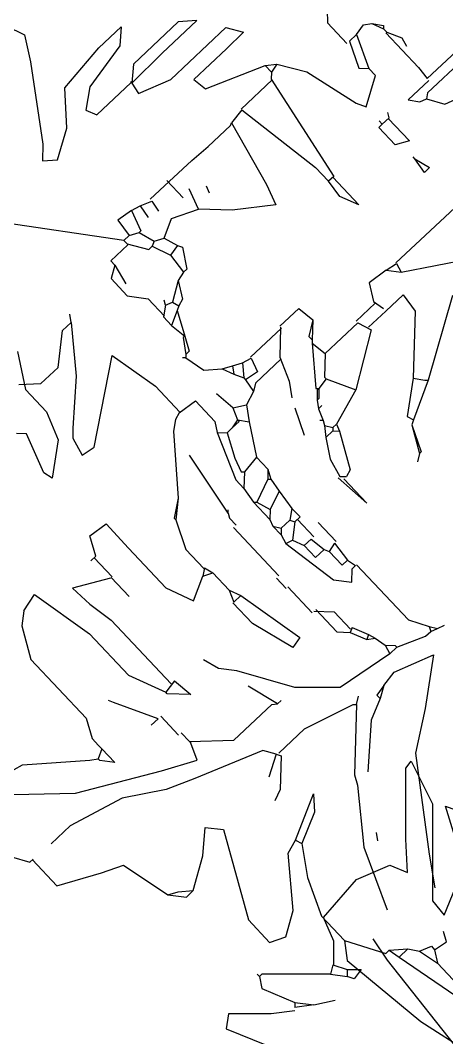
# Model space of a CAD drawing. Header units: metres. Extents: x 1769 to 3632, y 809 to 2652.
# Drawn here: x 2678.2474 to 2678.3939, y 1873.5963 to 1873.9464 of the extents above; entities that cross this region are included whole.
import ezdxf

# ---------------------------------------------------------------- set-up
doc = ezdxf.new("R2010")
doc.units = ezdxf.units.M
doc.header["$LTSCALE"] = 10
doc.layers.add('L-PLNT', color=66, linetype='Continuous')

# ---------------------------------------------------------------- blocks, each defined once
blk = doc.blocks.new('GARRA DE LEON')
at = {"layer": 'L-PLNT', "color": 65, "linetype": 'Continuous'}
for p, q in [((1272.9747, 334.9679), (1272.9706, 334.9514)), ((1273.0286, 334.9265), (1272.9747, 334.9679)), ((1272.9706, 334.9514), (1272.9954, 334.881)), ((1273.0472, 334.8768), (1273.0286, 334.9265)), ((1272.9954, 334.881), (1272.983, 334.8685)), ((1273.0472, 334.823), (1273.0472, 334.8768)), ((1273.0824, 334.765), (1273.0472, 334.823)), ((1270.2416, 334.5207), (1270.2664, 334.6201)), ((1270.2912, 334.413), (1270.3202, 334.5455)), ((1270.3326, 334.4668), (1270.3326, 334.5455)), ((1270.2208, 334.355), (1270.2416, 334.5207)), ((1270.3244, 334.4296), (1270.3326, 334.4668)), ((1270.3451, 334.4461), (1270.3326, 334.4668)), ((1270.3451, 334.4461), (1270.3699, 334.4503)), ((1270.3451, 334.4378), (1270.3451, 334.4461)), ((1270.3699, 334.4503), (1270.3782, 334.4337)), ((1270.312, 334.413), (1270.3244, 334.4296)), ((1270.3244, 334.4296), (1270.3451, 334.4378)), ((1270.2871, 334.3923), (1270.312, 334.413)), ((1270.2871, 334.3923), (1270.2912, 334.413)), ((1270.312, 334.413), (1270.2912, 334.413)), ((1270.2416, 334.326), (1270.2788, 334.3923)), ((1270.2788, 334.3923), (1270.2871, 334.3923)), ((1270.2416, 334.326), (1270.2208, 334.355)), ((1270.4528, 334.3177), (1270.4196, 334.3674)), ((1270.3782, 334.2308), (1270.3326, 334.3385)), ((1270.2416, 334.2681), (1270.2416, 334.326)), ((1270.5066, 334.326), (1270.5314, 334.2763)), ((1270.5563, 334.1728), (1270.4528, 334.3177)), ((1270.5314, 334.2763), (1270.5397, 334.2929)), ((1270.2705, 334.2018), (1270.2416, 334.2681)), ((1270.1442, 334.2391), (1270.1712, 334.2515)), ((1270.1712, 334.2515), (1270.2126, 334.2266)), ((1270.1442, 334.1852), (1270.1442, 334.2391)), ((1270.4445, 334.1438), (1270.3782, 334.2308)), ((1270.4114, 334.2266), (1270.403, 334.2391)), ((1270.2126, 334.2266), (1270.2747, 334.148)), ((1270.3037, 334.1521), (1270.2705, 334.2018)), ((1270.2208, 334.0403), (1270.1442, 334.1852)), ((1270.6225, 334.1273), (1270.5563, 334.1728)), ((1270.2747, 334.148), (1270.2995, 334.1397)), ((1270.2995, 334.1397), (1270.3037, 334.1521)), ((1270.3575, 334.1273), (1270.3037, 334.1521)), ((1270.4528, 334.1273), (1270.4445, 334.1438)), ((1270.4528, 334.1273), (1270.4445, 334.1438)), ((1270.2995, 334.1397), (1270.3782, 334.1024)), ((1270.3782, 334.1024), (1270.3575, 334.1273)), ((1270.5397, 334.0403), (1270.4528, 334.1273)), ((1270.5397, 334.0776), (1270.4735, 334.1397)), ((1270.6971, 334.0693), (1270.6225, 334.1273)), ((1270.0718, 334.0569), (1270.0925, 334.0817)), ((1270.0883, 334.0651), (1270.109, 334.0817)), ((1270.0925, 334.0817), (1270.109, 334.0817)), ((1270.109, 334.0817), (1270.1629, 334.0486)), ((1270.577, 334.061), (1270.5397, 334.0776)), ((1270.6267, 334.0444), (1270.6971, 334.0693)), ((1270.0511, 333.9657), (1270.0718, 334.0569)), ((1270.0718, 334.0569), (1270.0883, 334.0651)), ((1270.341, 334.0569), (1270.3202, 334.0651)), ((1270.3824, 334.0154), (1270.341, 334.0569)), ((1270.5977, 334.0486), (1270.577, 334.061)), ((1270.577, 334.0527), (1270.577, 334.061)), ((1270.5977, 334.0486), (1270.577, 334.0527)), ((1270.1629, 334.0486), (1270.2001, 334.0154)), ((1270.2001, 334.0154), (1270.2208, 334.0403)), ((1270.4445, 334.0092), (1270.5356, 334.0361)), ((1270.5356, 334.0361), (1270.5397, 334.0403)), ((1270.5397, 334.0403), (1270.5522, 334.032)), ((1270.5977, 334.0486), (1270.6267, 334.0444)), ((1270.6598, 334.0154), (1270.7095, 334.0361)), ((1270.7095, 334.0361), (1270.7219, 334.0361)), ((1270.7219, 334.0361), (1270.7343, 334.0403)), ((1270.7261, 334.0279), (1270.7219, 334.0361)), ((1270.7261, 334.0279), (1270.7343, 334.0403)), ((1270.7343, 334.0403), (1270.7468, 334.0444)), ((1270.3782, 334.0072), (1270.341, 334.0279)), ((1270.7075, 333.9947), (1270.7261, 334.0279)), ((1270.3782, 334.0072), (1270.3658, 333.9865)), ((1270.3782, 334.0072), (1270.3824, 334.0154)), ((1270.3824, 334.0092), (1270.4445, 334.0092)), ((1270.5397, 333.9989), (1270.4818, 333.945)), ((1270.6432, 334.0154), (1270.5397, 333.9989)), ((1270.6474, 333.9989), (1270.6432, 334.0154)), ((1270.6598, 334.0154), (1270.6432, 334.0154)), ((1270.6432, 333.9782), (1270.6474, 333.9989)), ((1270.6474, 333.9989), (1270.6598, 334.0113)), ((1270.6598, 334.0113), (1270.6598, 334.0154)), ((1270.3658, 333.9865), (1270.2457, 333.9409)), ((1270.7075, 333.8622), (1270.7075, 333.9947)), ((1270.0138, 333.9492), (1270.0511, 333.9657)), ((1270.6184, 333.9409), (1270.6308, 333.9699)), ((1270.6267, 333.9368), (1270.6391, 333.9657)), ((1270.6308, 333.9699), (1270.6432, 333.9782)), ((1270.6391, 333.9657), (1270.6308, 333.9699)), ((1270.6391, 333.9657), (1270.6432, 333.9782)), ((1269.9413, 333.9119), (1270.0138, 333.9492)), ((1270.4403, 333.945), (1270.4238, 333.8871)), ((1270.4818, 333.945), (1270.4279, 333.8539)), ((1270.432, 333.9388), (1270.4403, 333.945)), ((1270.4403, 333.945), (1270.4486, 333.945)), ((1270.2457, 333.9409), (1270.196, 333.9202)), ((1270.283, 333.8871), (1270.341, 333.9388)), ((1270.341, 333.9388), (1270.432, 333.9388)), ((1270.6018, 333.9243), (1270.6184, 333.9409)), ((1270.6267, 333.9368), (1270.6184, 333.9409)), ((1270.6225, 333.8953), (1270.6225, 333.9368)), ((1269.9413, 333.8498), (1269.9413, 333.9119)), ((1270.196, 333.9202), (1270.1297, 333.8788)), ((1270.2126, 333.8912), (1270.2705, 333.9202)), ((1270.2705, 333.9202), (1270.283, 333.8912)), ((1270.6018, 333.8705), (1270.6018, 333.9243)), ((1270.0759, 333.8167), (1270.2126, 333.8912)), ((1270.283, 333.8871), (1270.283, 333.8912)), ((1270.5273, 333.8912), (1270.5045, 333.8125)), ((1270.548, 333.8871), (1270.5273, 333.8912)), ((1270.5977, 333.8705), (1270.6225, 333.8953)), ((1270.1297, 333.8788), (1270.0304, 333.8519)), ((1270.283, 333.8664), (1270.283, 333.8871)), ((1270.283, 333.8664), (1270.283, 333.8871)), ((1270.5232, 333.7628), (1270.548, 333.8871)), ((1270.6598, 333.8539), (1270.6805, 333.8788)), ((1270.6805, 333.8788), (1270.6971, 333.8622)), ((1270.2768, 333.8208), (1270.2768, 333.8664)), ((1270.5936, 333.8084), (1270.5936, 333.8705)), ((1270.6971, 333.8622), (1270.7053, 333.8622)), ((1270.7012, 333.8457), (1270.7053, 333.8622)), ((1269.9185, 333.8208), (1269.9351, 333.8498)), ((1269.9351, 333.8498), (1269.9434, 333.8498)), ((1270.0304, 333.8519), (1269.9848, 333.8519)), ((1270.4279, 333.8539), (1270.4072, 333.8291)), ((1270.6432, 333.7504), (1270.6598, 333.8539)), ((1270.6888, 333.8125), (1270.6888, 333.8457)), ((1270.6888, 333.8457), (1270.7012, 333.8457)), ((1270.7053, 333.8084), (1270.7012, 333.8457)), ((1270.1629, 333.8249), (1270.1463, 333.8042)), ((1270.1629, 333.7918), (1270.1629, 333.8249)), ((1270.2705, 333.8208), (1270.2333, 333.7463)), ((1270.2705, 333.8208), (1270.254, 333.8208)), ((1270.341, 333.8291), (1270.312, 333.8001)), ((1270.3368, 333.7918), (1270.341, 333.8291)), ((1270.4072, 333.8291), (1270.3989, 333.8001)), ((1269.9475, 333.7007), (1270.0759, 333.8167)), ((1270.1463, 333.8042), (1270.1463, 333.8001)), ((1270.5045, 333.8125), (1270.5045, 333.7628)), ((1270.5894, 333.7835), (1270.5894, 333.8084)), ((1270.5894, 333.7835), (1270.5894, 333.8084)), ((1270.6639, 333.7753), (1270.6639, 333.8042)), ((1270.6639, 333.8042), (1270.6847, 333.8042)), ((1270.6805, 333.7753), (1270.6847, 333.8042)), ((1270.6847, 333.8042), (1270.6888, 333.8125)), ((1270.7053, 333.8084), (1270.6888, 333.8125)), ((1270.7095, 333.8084), (1270.7095, 333.7628)), ((1270.9207, 333.796), (1270.9083, 333.8042)), ((1270.0428, 333.7173), (1270.1339, 333.7918)), ((1270.1339, 333.7918), (1270.1463, 333.8001)), ((1270.1629, 333.7918), (1270.1463, 333.8001)), ((1270.1629, 333.7835), (1270.1629, 333.7918)), ((1270.285, 333.7297), (1270.312, 333.796)), ((1270.312, 333.8001), (1270.312, 333.796)), ((1270.3368, 333.7918), (1270.312, 333.796)), ((1270.329, 333.6386), (1270.329, 333.7918)), ((1270.7882, 333.7297), (1270.7944, 333.796)), ((1270.7944, 333.796), (1270.7944, 333.738)), ((1270.9456, 333.7504), (1270.9207, 333.796)), ((1270.9249, 333.796), (1270.9207, 333.796)), ((1270.9456, 333.7504), (1270.9249, 333.796)), ((1270.1629, 333.767), (1270.1629, 333.7835)), ((1270.1629, 333.767), (1270.1629, 333.7835)), ((1270.1794, 333.7338), (1270.1629, 333.767)), ((1270.5956, 333.6676), (1270.5956, 333.7835)), ((1270.6557, 333.7545), (1270.6639, 333.7753)), ((1270.6805, 333.7753), (1270.6639, 333.7753)), ((1270.6867, 333.7338), (1270.6867, 333.7753)), ((1270.5149, 333.7421), (1270.5066, 333.7628)), ((1270.5232, 333.7628), (1270.5066, 333.7628)), ((1270.5149, 333.7421), (1270.5232, 333.7628)), ((1270.6432, 333.7504), (1270.6557, 333.7545)), ((1270.6474, 333.7338), (1270.6432, 333.7504)), ((1270.6805, 333.7338), (1270.6557, 333.7545)), ((1270.9538, 333.7463), (1270.9456, 333.7504)), ((1270.1794, 333.593), (1270.1794, 333.7338)), ((1270.2333, 333.7463), (1270.2291, 333.738)), ((1270.5149, 333.7007), (1270.5149, 333.7421)), ((1270.6474, 333.7131), (1270.6474, 333.7338)), ((1270.6557, 333.7256), (1270.6474, 333.7338)), ((1270.6764, 333.7256), (1270.6805, 333.7338)), ((1270.6929, 333.7338), (1270.6805, 333.7338)), ((1270.6929, 333.7131), (1270.6929, 333.7338)), ((1270.7923, 333.7297), (1270.8006, 333.738)), ((1270.813, 333.7338), (1270.8006, 333.738)), ((1270.8462, 333.6717), (1270.813, 333.7338)), ((1270.9497, 333.7338), (1270.9538, 333.7463)), ((1271.0035, 333.6924), (1270.9497, 333.7338)), ((1271.0201, 333.7131), (1270.9538, 333.7463)), ((1269.9475, 333.6924), (1270.0428, 333.7173)), ((1270.285, 333.6303), (1270.285, 333.7297)), ((1270.4372, 333.6634), (1270.4569, 333.7131)), ((1270.4569, 333.7131), (1270.4983, 333.6924)), ((1270.6474, 333.7131), (1270.6557, 333.7256)), ((1270.6515, 333.7007), (1270.6474, 333.7131)), ((1270.6764, 333.7256), (1270.6557, 333.7256)), ((1270.6929, 333.7131), (1270.6764, 333.7256)), ((1270.6971, 333.6759), (1270.6929, 333.7131)), ((1270.8006, 333.6966), (1270.7923, 333.7297)), ((1271.0159, 333.709), (1271.0201, 333.7131)), ((1271.1526, 333.6345), (1271.0201, 333.7131)), ((1270.4983, 333.6924), (1270.5149, 333.7007)), ((1270.5107, 333.6841), (1270.5149, 333.7007)), ((1270.6515, 333.6593), (1270.6515, 333.7007)), ((1270.6639, 333.6883), (1270.6515, 333.7007)), ((1270.8213, 333.6634), (1270.8006, 333.6966)), ((1271.0035, 333.6924), (1271.0159, 333.709)), ((1270.5107, 333.6841), (1270.4983, 333.6924)), ((1270.5087, 333.6386), (1270.5087, 333.6841)), ((1270.6557, 333.6634), (1270.6639, 333.6883)), ((1270.6971, 333.6759), (1270.6639, 333.6883)), ((1271.0864, 333.6096), (1271.0035, 333.6924)), ((1270.4372, 333.5682), (1270.4372, 333.6634)), ((1270.6018, 333.651), (1270.6018, 333.6676)), ((1270.6018, 333.651), (1270.6018, 333.6676)), ((1270.6515, 333.6593), (1270.6557, 333.6634)), ((1270.6971, 333.6469), (1270.6557, 333.6634)), ((1270.7012, 333.651), (1270.6971, 333.6759)), ((1270.8337, 333.6469), (1270.8213, 333.6634)), ((1270.8379, 333.6634), (1270.8213, 333.6634)), ((1270.8379, 333.6634), (1270.8462, 333.6717)), ((1270.842, 333.6593), (1270.8379, 333.6634)), ((1270.8503, 333.6593), (1270.8462, 333.6717)), ((1270.606, 333.6427), (1270.6018, 333.651)), ((1270.606, 333.6427), (1270.6267, 333.5226)), ((1270.606, 333.6427), (1270.6101, 333.6386)), ((1270.6557, 333.6303), (1270.6515, 333.6593)), ((1270.6971, 333.6469), (1270.7012, 333.651)), ((1270.7095, 333.6345), (1270.6971, 333.6469)), ((1270.7095, 333.6345), (1270.7012, 333.651)), ((1270.8337, 333.6469), (1270.842, 333.6593)), ((1270.8379, 333.6386), (1270.8337, 333.6469)), ((1270.8503, 333.6593), (1270.842, 333.6593)), ((1270.9166, 333.6386), (1270.8503, 333.6593)), ((1270.2622, 333.5144), (1270.285, 333.6303)), ((1270.3213, 333.593), (1270.329, 333.6386)), ((1270.3803, 333.5848), (1270.3803, 333.6303)), ((1270.5314, 333.5889), (1270.5087, 333.6386)), ((1270.6557, 333.6096), (1270.6557, 333.6303)), ((1270.6764, 333.6096), (1270.6557, 333.6303)), ((1270.7095, 333.6055), (1270.7095, 333.6345)), ((1270.8172, 333.5889), (1270.7965, 333.6345)), ((1270.8379, 333.6386), (1270.8337, 333.6345)), ((1270.8462, 333.6179), (1270.8379, 333.6386)), ((1270.8917, 333.5889), (1270.9166, 333.6386)), ((1271.0077, 333.5806), (1270.9166, 333.6386)), ((1271.1153, 333.5433), (1271.2603, 333.6345)), ((1270.6888, 333.5268), (1270.6557, 333.6096)), ((1270.6722, 333.6055), (1270.6764, 333.6096)), ((1270.7095, 333.6055), (1270.6764, 333.6096)), ((1270.8545, 333.6055), (1270.8462, 333.6179)), ((1270.8462, 333.6179), (1270.8545, 333.6179)), ((1271.0905, 333.5744), (1271.0864, 333.6096)), ((1270.2084, 333.5392), (1270.1794, 333.593)), ((1270.3182, 333.5516), (1270.3213, 333.593)), ((1270.5604, 333.5641), (1270.5314, 333.5889)), ((1270.5314, 333.5848), (1270.5314, 333.5889)), ((1270.6805, 333.5806), (1270.6722, 333.6055)), ((1270.7426, 333.5516), (1270.7095, 333.6055)), ((1270.8586, 333.6055), (1270.8545, 333.6055)), ((1270.8669, 333.593), (1270.8545, 333.6055)), ((1270.871, 333.593), (1270.8586, 333.6055)), ((1270.8669, 333.5889), (1270.871, 333.593)), ((1270.871, 333.593), (1270.8669, 333.593)), ((1270.9166, 333.5268), (1270.8669, 333.5889)), ((1270.8917, 333.5889), (1270.871, 333.593)), ((1270.8917, 333.5848), (1270.8917, 333.5889)), ((1270.3782, 333.5848), (1270.3182, 333.5516)), ((1270.3824, 333.5392), (1270.3824, 333.5848)), ((1270.5604, 333.5641), (1270.5314, 333.5848)), ((1270.7012, 333.5392), (1270.6805, 333.5806)), ((1270.842, 333.5475), (1270.8255, 333.5723)), ((1270.9207, 333.5558), (1270.8917, 333.5848)), ((1270.9994, 333.5558), (1271.0077, 333.5806)), ((1271.0491, 333.5744), (1271.0077, 333.5744)), ((1271.0491, 333.5744), (1271.0905, 333.5744)), ((1270.4383, 333.5102), (1270.4372, 333.5682)), ((1270.635, 333.4729), (1270.5604, 333.5641)), ((1270.9166, 333.5268), (1270.9207, 333.5558)), ((1270.9994, 333.5558), (1270.9207, 333.5558)), ((1271.0449, 333.5475), (1271.0491, 333.5682)), ((1270.2291, 333.5226), (1270.2084, 333.5392)), ((1270.2291, 333.5226), (1270.2084, 333.5392)), ((1270.3865, 333.5392), (1270.3741, 333.5392)), ((1270.3865, 333.5392), (1270.403, 333.5061)), ((1270.6888, 333.5268), (1270.7012, 333.5392)), ((1270.7136, 333.5392), (1270.7012, 333.5392)), ((1270.7302, 333.5351), (1270.7136, 333.5392)), ((1270.7302, 333.5392), (1270.7136, 333.5392)), ((1270.7302, 333.5351), (1270.7426, 333.5516)), ((1270.7302, 333.5351), (1270.7302, 333.5392)), ((1270.7385, 333.5144), (1270.7302, 333.5351)), ((1270.7592, 333.5268), (1270.7426, 333.5516)), ((1270.8586, 333.5061), (1270.842, 333.5475)), ((1271.0449, 333.5516), (1270.9994, 333.5516)), ((1271.0615, 333.5185), (1271.0449, 333.5475)), ((1271.0988, 333.5226), (1271.1153, 333.5433)), ((1271.1195, 333.5268), (1271.1153, 333.5433)), ((1270.2291, 333.5226), (1270.2622, 333.5144)), ((1270.6992, 333.5102), (1270.6888, 333.5268)), ((1270.7385, 333.5144), (1270.7592, 333.5268)), ((1270.7841, 333.5185), (1270.7592, 333.5268)), ((1270.7882, 333.4937), (1270.7841, 333.5185)), ((1270.7965, 333.5102), (1270.7841, 333.5185)), ((1270.9207, 333.5226), (1270.9166, 333.5268)), ((1270.9207, 333.5144), (1270.9207, 333.5226)), ((1270.9456, 333.4978), (1270.9207, 333.5226)), ((1271.0988, 333.5226), (1271.0615, 333.5185)), ((1271.0988, 333.5226), (1271.1195, 333.5268)), ((1271.1195, 333.5247), (1271.2727, 333.5257)), ((1270.403, 333.5061), (1270.4383, 333.5102)), ((1270.6992, 333.4605), (1270.6992, 333.5102)), ((1270.7385, 333.5144), (1270.7343, 333.4771)), ((1270.8586, 333.5102), (1270.7965, 333.5102)), ((1270.8959, 333.4688), (1270.8586, 333.5061)), ((1270.9456, 333.4978), (1270.9207, 333.5144)), ((1270.7799, 333.4729), (1270.7882, 333.4895)), ((1270.813, 333.4978), (1270.7882, 333.4937)), ((1270.7882, 333.4895), (1270.7882, 333.4937)), ((1270.8047, 333.4688), (1270.7882, 333.4895)), ((1270.8213, 333.4729), (1270.813, 333.4978)), ((1270.9414, 333.4667), (1270.9456, 333.4978)), ((1270.6515, 333.4605), (1270.635, 333.4729)), ((1270.6515, 333.4605), (1270.635, 333.4729)), ((1270.7716, 333.4522), (1270.7799, 333.4729)), ((1270.7882, 333.4605), (1270.7799, 333.4729)), ((1270.7882, 333.4605), (1270.8047, 333.4688)), ((1270.8047, 333.4688), (1270.8213, 333.4729)), ((1270.8959, 333.4709), (1270.8213, 333.4709)), ((1270.8959, 333.4667), (1270.9414, 333.4667)), ((1270.6639, 333.4564), (1270.6515, 333.4605)), ((1270.6639, 333.4564), (1270.6992, 333.4605)), ((1270.666, 333.3943), (1270.666, 333.4564)), ((1270.7468, 333.4315), (1270.7716, 333.4522)), ((1270.7716, 333.4522), (1270.7882, 333.4605)), ((1270.7385, 333.3943), (1270.7468, 333.4315)), ((1271.2769, 333.444), (1271.2644, 333.444)), ((1271.2644, 333.444), (1271.2686, 333.415)), ((1271.2686, 333.415), (1271.2769, 333.444)), ((1271.2686, 333.415), (1271.2686, 333.4108)), ((1270.49, 333.3943), (1270.5149, 333.3984)), ((1270.4983, 333.3611), (1270.49, 333.3943)), ((1270.5149, 333.3984), (1270.6474, 333.3032)), ((1270.6474, 333.3032), (1270.666, 333.3943)), ((1270.7385, 333.3943), (1270.7343, 333.3901)), ((1270.7426, 333.3901), (1270.7385, 333.3943)), ((1271.1423, 333.4067), (1271.1278, 333.3736)), ((1271.1423, 333.3404), (1271.1423, 333.4067)), ((1271.3721, 333.3818), (1271.4218, 333.3984)), ((1270.7509, 333.3901), (1270.7426, 333.3901)), ((1270.7592, 333.3653), (1270.7426, 333.3901)), ((1270.7633, 333.3653), (1270.7509, 333.3901)), ((1271.2831, 333.386), (1271.2603, 333.3736)), ((1271.2831, 333.3321), (1271.2831, 333.386)), ((1271.3555, 333.3529), (1271.3721, 333.3818)), ((1270.5107, 333.3487), (1270.4983, 333.3611)), ((1270.5107, 333.3487), (1270.4983, 333.3611)), ((1270.7592, 333.3363), (1270.7633, 333.3653)), ((1270.7633, 333.3653), (1270.7592, 333.3653)), ((1270.7841, 333.3239), (1270.7633, 333.3653)), ((1271.1278, 333.3736), (1271.1319, 333.3404)), ((1271.2603, 333.3736), (1271.2603, 333.3321)), ((1270.577, 333.2866), (1270.5107, 333.3487)), ((1271.1319, 333.3073), (1271.1319, 333.3404)), ((1271.1443, 333.3404), (1271.1319, 333.3404)), ((1271.1816, 333.1417), (1271.1443, 333.3404)), ((1271.3307, 333.3321), (1271.3431, 333.3487)), ((1271.3431, 333.3487), (1271.3555, 333.3529)), ((1271.3638, 333.3466), (1271.3555, 333.3529)), ((1271.4508, 333.3466), (1271.3638, 333.3466)), ((1270.7592, 333.3156), (1270.7592, 333.3363)), ((1270.7841, 333.3239), (1270.7592, 333.3363)), ((1270.7923, 333.3197), (1270.7841, 333.3239)), ((1271.2603, 333.3321), (1271.2686, 333.3321)), ((1271.2851, 333.3321), (1271.2686, 333.3321)), ((1271.2686, 333.3321), (1271.2686, 333.3239)), ((1271.2851, 333.3321), (1271.2893, 333.3239)), ((1271.3804, 333.3321), (1271.3307, 333.3321)), ((1271.4508, 333.328), (1271.3804, 333.328)), ((1271.3825, 333.3032), (1271.3804, 333.328)), ((1270.7758, 333.3032), (1270.7592, 333.3156)), ((1270.7613, 333.2742), (1270.7613, 333.3156)), ((1270.7758, 333.3032), (1270.7882, 333.3073)), ((1270.7882, 333.3073), (1270.7923, 333.3197)), ((1270.8213, 333.2866), (1270.7882, 333.3073)), ((1270.8047, 333.3156), (1270.7923, 333.3197)), ((1270.8213, 333.2866), (1270.8047, 333.3156)), ((1271.0367, 333.3073), (1270.9745, 333.2617)), ((1271.0491, 333.27), (1271.0367, 333.3073)), ((1271.1071, 333.1458), (1271.1319, 333.3073)), ((1270.635, 333.2121), (1270.577, 333.2866)), ((1270.7758, 333.3032), (1270.7799, 333.2949)), ((1270.8379, 333.2825), (1270.8213, 333.2866)), ((1271.2603, 333.2742), (1271.2686, 333.2907)), ((1271.2686, 333.2907), (1271.3183, 333.2617)), ((1271.3825, 333.2203), (1271.3825, 333.3032)), ((1270.7385, 333.2452), (1270.7613, 333.2742)), ((1270.8462, 333.2825), (1270.8379, 333.2825)), ((1270.842, 333.2452), (1270.8379, 333.2825)), ((1270.8669, 333.2493), (1270.8462, 333.2825)), ((1271.0781, 333.1499), (1271.0491, 333.27)), ((1271.2354, 333.1748), (1271.2603, 333.2742)), ((1270.4942, 333.2286), (1270.5232, 333.2535)), ((1270.5232, 333.2535), (1270.5646, 333.2535)), ((1270.5646, 333.2535), (1270.6143, 333.2121)), ((1270.9745, 333.2617), (1270.9331, 333.2203)), ((1271.3183, 333.2617), (1271.3183, 333.2452)), ((1271.397, 333.2452), (1271.3928, 333.2617)), ((1270.7385, 333.2038), (1270.7385, 333.2452)), ((1270.8296, 333.2121), (1270.842, 333.2452)), ((1270.8627, 333.241), (1270.842, 333.2452)), ((1270.8545, 333.2162), (1270.8627, 333.241)), ((1270.8627, 333.241), (1270.8669, 333.2493)), ((1271.3059, 333.2328), (1271.3183, 333.2452)), ((1271.3265, 333.1872), (1271.3059, 333.2328)), ((1271.3431, 333.1872), (1271.3183, 333.2452)), ((1271.3845, 333.2203), (1271.397, 333.2452)), ((1270.7592, 333.1913), (1270.7509, 333.2286)), ((1270.8379, 333.2079), (1270.8545, 333.2162)), ((1270.8545, 333.2162), (1270.8876, 333.1996)), ((1270.8876, 333.1996), (1270.9331, 333.2203)), ((1270.9331, 333.2203), (1270.9456, 333.1831)), ((1271.3845, 333.2121), (1271.3845, 333.2203)), ((1270.6143, 333.2121), (1270.635, 333.2121)), ((1270.635, 333.2121), (1270.6432, 333.1996)), ((1270.7592, 333.1913), (1270.7385, 333.2038)), ((1270.8006, 333.1789), (1270.8213, 333.2121)), ((1270.8213, 333.2121), (1270.8296, 333.2121)), ((1270.8379, 333.2079), (1270.8296, 333.2121)), ((1270.8296, 333.1789), (1270.8379, 333.2079)), ((1270.9704, 333.1996), (1270.9663, 333.2121)), ((1271.3763, 333.1913), (1271.3845, 333.2121)), ((1271.3763, 333.1913), (1271.3887, 333.2079)), ((1271.3887, 333.2079), (1271.3845, 333.2121)), ((1270.7592, 333.181), (1270.7592, 333.1913)), ((1270.8006, 333.181), (1270.7592, 333.181)), ((1270.9269, 333.1458), (1270.9269, 333.1872)), ((1271.3203, 333.1375), (1271.3203, 333.1872)), ((1271.3431, 333.1872), (1271.3265, 333.1872)), ((1271.3431, 333.1872), (1271.3638, 333.1831)), ((1271.3638, 333.1831), (1271.3763, 333.1913)), ((1270.8006, 333.1706), (1270.6101, 332.9304)), ((1270.8006, 333.1748), (1270.8006, 333.1789)), ((1270.8006, 333.1706), (1270.8006, 333.1748)), ((1270.813, 333.1706), (1270.8006, 333.1706)), ((1270.813, 333.1706), (1270.8296, 333.1789)), ((1270.8172, 333.1375), (1270.813, 333.1706)), ((1270.8337, 333.1789), (1270.8296, 333.1789)), ((1270.8462, 333.1417), (1270.8337, 333.1789)), ((1270.8627, 333.1458), (1270.8586, 333.1706)), ((1270.8834, 333.1541), (1270.8793, 333.1748)), ((1271.2064, 333.1292), (1271.2354, 333.1748)), ((1270.8462, 333.1417), (1270.8627, 333.1458)), ((1270.8627, 333.1458), (1270.8834, 333.1541)), ((1270.929, 333.1499), (1270.8834, 333.1499)), ((1270.929, 333.1499), (1270.9828, 333.1499)), ((1270.9828, 333.1499), (1271.0201, 333.152)), ((1271.0201, 333.152), (1271.0739, 333.152)), ((1271.0739, 333.152), (1271.0781, 333.1499)), ((1271.1071, 333.1458), (1271.0781, 333.1499)), ((1271.1816, 333.1437), (1271.1071, 333.1437)), ((1270.8462, 333.1417), (1270.8172, 333.1375)), ((1271.1899, 333.1334), (1271.1816, 333.1417)), ((1271.1899, 333.1168), (1271.1899, 333.1334)), ((1271.2064, 333.1292), (1271.1899, 333.1334)), ((1271.1899, 333.1168), (1271.2064, 333.1292)), ((1271.3721, 333.0795), (1271.3203, 333.1375)), ((1271.0864, 333.0754), (1271.1899, 333.1168)), ((1270.3285, 333.0505), (1270.3989, 333.0795)), ((1271.0822, 333.0495), (1271.0864, 333.0754)), ((1270.3326, 333.0247), (1270.3285, 333.0505)), ((1271.1609, 333.0495), (1271.0822, 333.0495)), ((1271.2023, 333.0485), (1271.1609, 333.0495)), ((1271.1857, 333.0216), (1271.2023, 333.0485)), ((1270.4072, 333.0247), (1270.3326, 333.0247)), ((1270.4486, 333.0195), (1270.4072, 333.0247)), ((1270.9953, 333.0009), (1271.0532, 333.0216)), ((1271.0532, 333.0216), (1271.1857, 333.0216)), ((1270.3906, 332.9801), (1270.4486, 333.005)), ((1270.4486, 333.005), (1270.4486, 333.0133)), ((1270.4818, 333.0091), (1270.4486, 333.0133)), ((1270.4486, 333.005), (1270.4818, 333.0091)), ((1270.4818, 333.0091), (1270.519, 333.0009)), ((1270.7923, 332.9719), (1270.813, 332.9884)), ((1270.813, 332.9884), (1270.8627, 332.9594)), ((1270.9994, 332.9801), (1270.9953, 333.0009)), ((1270.3865, 332.9594), (1270.3906, 332.9801)), ((1270.813, 332.9512), (1270.7923, 332.9719)), ((1270.9083, 332.9594), (1270.9166, 332.9781)), ((1270.9166, 332.9781), (1270.9994, 332.9781)), ((1270.9994, 332.9801), (1271.0739, 332.9781)), ((1271.0242, 332.9574), (1270.9994, 332.9801)), ((1270.9994, 332.976), (1270.9994, 332.9801)), ((1271.0739, 332.9781), (1271.1568, 332.9781)), ((1271.1568, 332.9781), (1271.1319, 332.9574)), ((1270.3865, 332.9594), (1270.3824, 332.9553)), ((1270.3906, 332.9553), (1270.3865, 332.9594)), ((1270.5107, 332.9553), (1270.3906, 332.9553)), ((1270.5107, 332.9553), (1270.5397, 332.9594)), ((1270.5149, 332.9387), (1270.5107, 332.9553)), ((1270.5522, 332.9636), (1270.5397, 332.9594)), ((1270.5397, 332.947), (1270.5397, 332.9594)), ((1270.5646, 332.947), (1270.5522, 332.9636)), ((1270.8959, 332.8311), (1270.813, 332.9512)), ((1270.8627, 332.9594), (1270.9083, 332.9056)), ((1270.9414, 332.9346), (1270.9083, 332.9594)), ((1271.1319, 332.9574), (1271.0242, 332.9574)), ((1270.5149, 332.9387), (1270.5397, 332.947)), ((1270.5169, 332.9387), (1270.5169, 332.8973)), ((1270.5397, 332.947), (1270.5646, 332.947)), ((1270.6101, 332.9304), (1270.5853, 332.8932)), ((1271.0284, 332.918), (1270.9414, 332.9346)), ((1271.0532, 332.8953), (1271.0284, 332.918)), ((1270.5169, 332.8973), (1270.4983, 332.8559)), ((1270.9083, 332.9056), (1270.9994, 332.8953)), ((1270.9994, 332.8953), (1271.0532, 332.8953)), ((1270.4983, 332.8559), (1270.5563, 332.7896)), ((1270.6888, 332.8269), (1270.7095, 332.8518)), ((1270.7095, 332.8518), (1270.7633, 332.7192)), ((1270.6888, 332.6571), (1270.6888, 332.8269)), ((1270.9207, 332.7896), (1270.8959, 332.8311)), ((1270.5563, 332.7896), (1270.6143, 332.7648)), ((1270.9083, 332.7565), (1270.9207, 332.7896)), ((1270.6143, 332.7648), (1270.6453, 332.7772)), ((1270.6453, 332.7772), (1270.6422, 332.7192)), ((1270.6422, 332.7192), (1270.6422, 332.595)), ((1270.6515, 332.5826), (1270.6888, 332.6571)), ((1270.6422, 332.595), (1270.6515, 332.5826))]:
    blk.add_line(p, q, dxfattribs=at)

msp = doc.modelspace()

# ---------------------------------------------------------------- block references
at = {"layer": 'L-PLNT', "color": 173, "xscale": -0.1967723582811821, "yscale": 0.1967723582811821, "zscale": 0.1967723582811821}
for p, rotation in [((2451.2912, 1750.16983), 223.2793145006609), ((2450.71262, 1750.05218), 223.2793145006609), ((2428.35261, 1939.13448), 180)]:
    msp.add_blockref('GARRA DE LEON', p, dxfattribs=dict(at, rotation=rotation))

doc.saveas('drawing.dxf')
